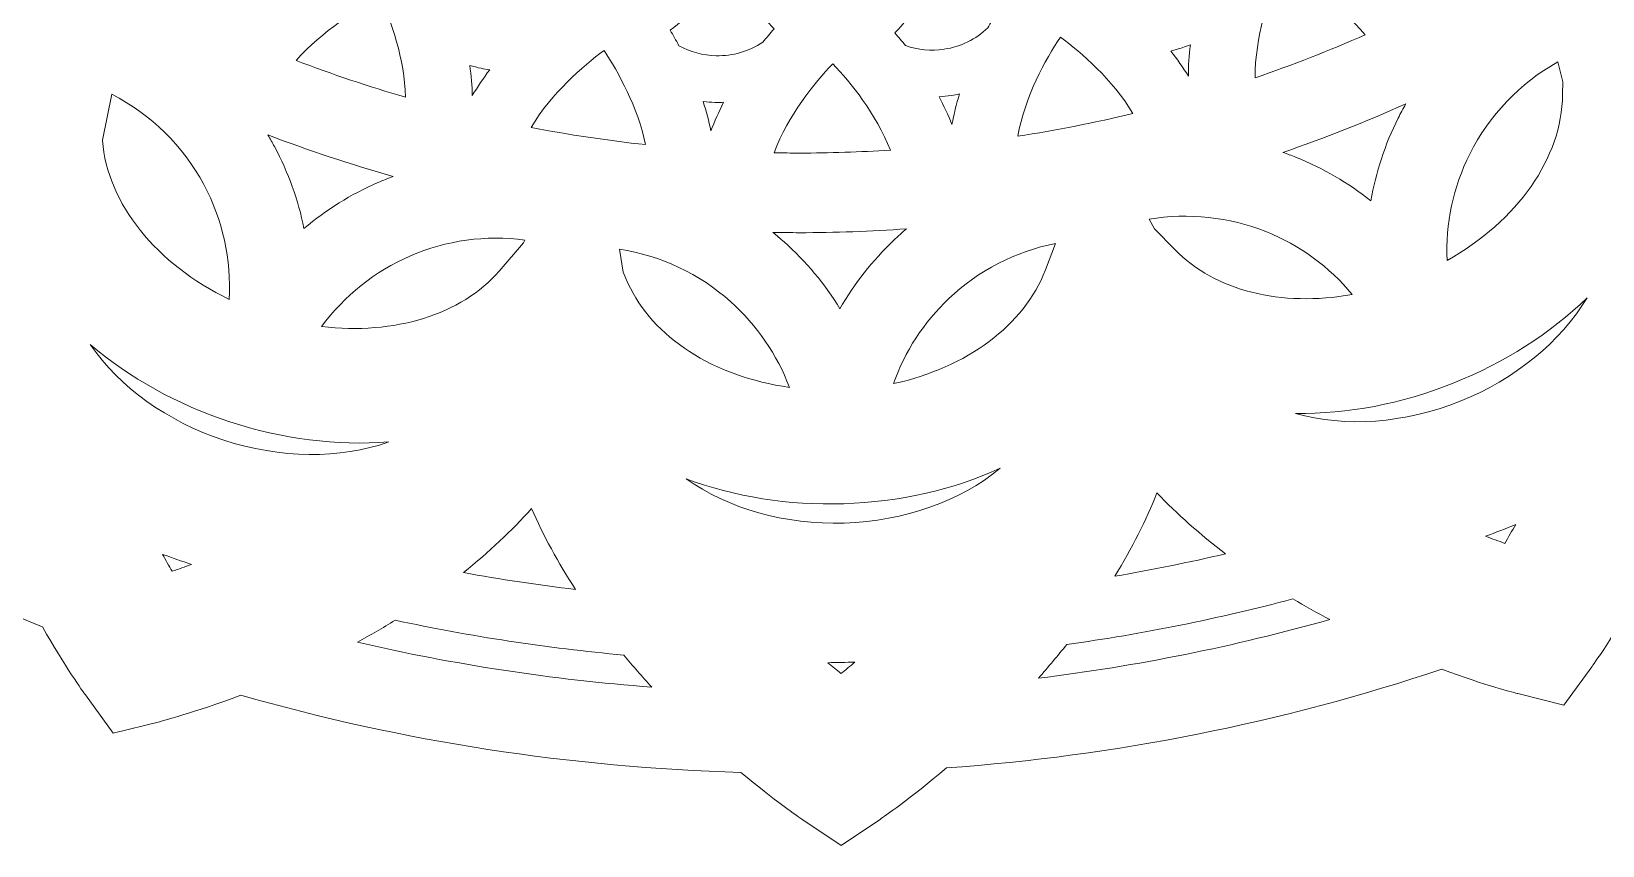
# Model space of a CAD drawing. Header units: millimetres. Extents: x 37 to 1687, y -819 to -120.
# Drawn here: x 171.6 to 289.1, y -807.9 to -747 of the extents above; entities that cross this region are included whole.
import ezdxf

# ---------------------------------------------------------------- set-up
doc = ezdxf.new("R2010")
doc.units = ezdxf.units.MM
doc.header["$MEASUREMENT"] = 0
doc.layers.add('Layer 7', color=7, linetype='Continuous')

msp = doc.modelspace()

# ---------------------------------------------------------------- linework, layer by layer
at = {"layer": 'Layer 7', "lineweight": 0}
for points, knots in [([(384.43, -671.96), (384.27, -671.6), (382.77, -668.35), (379.99, -664.11), (380.36, -659.77), (380.54, -655.36), (380.54, -650.99), (380.54, -644.39), (380.12, -637.76), (379.28, -631.27), (381.81, -627.33), (383.2, -624.32), (383.36, -623.99), (383.36, -623.99), (384.85, -620.71), (384.85, -620.71), (384.85, -620.71), (382.32, -618.15), (382.32, -618.15), (382.04, -617.87), (379.55, -615.38), (375.59, -612.41), (373.77, -605.49), (371.43, -598.63), (368.64, -592.02), (367.1, -588.4), (365.38, -584.73), (363.49, -581.11), (364.42, -576.83), (364.67, -573.77), (364.7, -573.43), (364.7, -573.43), (364.97, -569.86), (364.97, -569.86), (364.97, -569.86), (361.72, -568.31), (361.72, -568.31), (361.6, -568.25), (358.61, -566.84), (354.08, -565.4), (348.81, -557.73), (342.79, -550.49), (336.17, -543.86), (334.53, -542.23), (332.82, -540.59), (331.07, -539), (330.45, -534.98), (329.7, -532.34), (329.67, -532.22), (329.67, -532.22), (328.7, -528.79), (328.7, -528.79), (328.7, -528.79), (325.13, -528.44), (325.13, -528.44), (324.77, -528.41), (322.82, -528.24), (319.91, -528.24), (319.25, -528.24), (318.58, -528.25), (317.89, -528.26), (308.62, -521.54), (298.57, -515.86), (288.02, -511.4), (287.3, -511.1), (286.55, -510.79), (285.71, -510.45), (283.96, -507.37), (282.56, -505.43), (282.5, -505.35), (282.5, -505.35), (280.41, -502.48), (280.41, -502.48), (280.41, -502.48), (276.96, -503.35), (276.96, -503.35), (276.86, -503.37), (274.41, -503.99), (270.86, -505.33), (258.75, -501.86), (246.16, -499.91), (233.44, -499.55), (230.91, -497.43), (229.09, -496.19), (228.88, -496.05), (228.88, -496.05), (225.94, -494.07), (225.94, -494.07), (225.94, -494.07), (223, -496.05), (223, -496.05), (222.78, -496.2), (220.78, -497.56), (218.06, -499.88), (205.4, -500.79), (192.93, -503.27), (180.98, -507.27), (177.77, -506.08), (175.55, -505.51), (175.3, -505.44), (175.3, -505.44), (171.85, -504.57), (171.85, -504.57), (171.85, -504.57), (169.75, -507.45), (169.75, -507.45), (169.59, -507.68), (168.1, -509.77), (166.25, -513.08), (155.12, -518.15), (144.61, -524.58), (135.01, -532.2), (134.4, -532.18), (133.9, -532.18), (133.42, -532.18), (130.33, -532.18), (128.28, -532.38), (128.2, -532.38), (128.2, -532.38), (124.64, -532.74), (124.64, -532.74), (124.64, -532.74), (123.66, -536.16), (123.66, -536.16), (123.63, -536.29), (122.79, -539.27), (122.16, -543.63), (122.08, -543.7), (122, -543.78), (121.92, -543.86), (113.75, -552.04), (106.52, -561.12), (100.44, -570.86), (96.15, -572.25), (93.38, -573.57), (93.26, -573.62), (93.26, -573.62), (90.01, -575.17), (90.01, -575.17), (90.01, -575.17), (90.29, -578.74), (90.29, -578.74), (90.3, -578.89), (90.57, -582.33), (91.64, -587.11), (90.82, -588.88), (90.1, -590.49), (89.45, -592.02), (85.8, -600.66), (82.94, -609.67), (80.97, -618.79), (77.27, -621.61), (74.95, -623.93), (74.69, -624.19), (74.69, -624.19), (72.16, -626.75), (72.16, -626.75), (72.16, -626.75), (73.65, -630.03), (73.65, -630.03), (73.82, -630.39), (75.34, -633.66), (78.1, -637.87), (77.73, -642.21), (77.54, -646.63), (77.54, -650.99), (77.54, -657.59), (77.97, -664.22), (78.81, -670.72), (76.28, -674.66), (74.88, -677.66), (74.73, -677.99), (74.73, -677.99), (73.23, -681.27), (73.23, -681.27), (73.23, -681.27), (75.77, -683.83), (75.77, -683.83), (76.04, -684.11), (78.52, -686.59), (82.5, -689.58), (84.32, -696.5), (86.65, -703.35), (89.45, -709.96), (90.98, -713.59), (92.71, -717.25), (94.59, -720.87), (93.64, -725.3), (93.4, -728.42), (93.39, -728.55), (93.39, -728.55), (93.11, -732.13), (93.11, -732.13), (93.11, -732.13), (96.36, -733.67), (96.36, -733.67), (96.49, -733.73), (99.46, -735.14), (104.01, -736.58), (109.27, -744.25), (115.3, -751.5), (121.92, -758.12), (123.55, -759.75), (125.27, -761.39), (127.01, -762.99), (127.62, -766.89), (128.33, -769.47), (128.42, -769.76), (128.42, -769.76), (129.39, -773.19), (129.39, -773.19), (129.39, -773.19), (132.95, -773.54), (132.95, -773.54), (133.16, -773.56), (135.14, -773.75), (138.17, -773.75), (138.83, -773.75), (139.51, -773.74), (140.2, -773.72), (149.47, -780.45), (159.52, -786.12), (170.07, -790.58), (170.77, -790.88), (171.53, -791.19), (172.37, -791.53), (174.08, -794.53), (175.43, -796.42), (175.59, -796.63), (175.59, -796.63), (177.68, -799.51), (177.68, -799.51), (177.68, -799.51), (181.13, -798.64), (181.13, -798.64), (181.23, -798.61), (183.69, -797.98), (187.22, -796.65), (199.33, -800.13), (211.92, -802.07), (224.65, -802.43), (227.16, -804.54), (229, -805.79), (229.2, -805.93), (229.2, -805.93), (232.15, -807.91), (232.15, -807.91), (232.15, -807.91), (235.09, -805.93), (235.09, -805.93), (235.31, -805.78), (237.3, -804.42), (240.03, -802.1), (252.68, -801.2), (265.16, -798.71), (277.11, -794.71), (280.4, -795.93), (282.69, -796.51), (282.79, -796.54), (282.79, -796.54), (286.24, -797.41), (286.24, -797.41), (286.24, -797.41), (288.33, -794.54), (288.33, -794.54), (288.4, -794.44), (289.95, -792.29), (291.85, -788.9), (302.97, -783.83), (313.48, -777.4), (323.07, -769.79), (323.67, -769.8), (324.18, -769.81), (324.67, -769.81), (327.76, -769.81), (329.81, -769.61), (329.89, -769.6), (329.89, -769.6), (333.45, -769.25), (333.45, -769.25), (333.45, -769.25), (334.42, -765.82), (334.42, -765.82), (334.43, -765.79), (335.28, -762.8), (335.93, -758.36), (336.01, -758.28), (336.09, -758.2), (336.17, -758.12), (344.34, -749.95), (351.57, -740.86), (357.65, -731.12), (361.79, -729.78), (364.52, -728.51), (364.83, -728.36), (364.83, -728.36), (368.07, -726.82), (368.07, -726.82), (368.07, -726.82), (367.8, -723.25), (367.8, -723.25), (367.79, -723.1), (367.52, -719.64), (366.44, -714.88), (367.27, -713.11), (367.99, -711.5), (368.64, -709.96), (372.29, -701.32), (375.15, -692.32), (377.12, -683.19), (380.83, -680.37), (383.14, -678.05), (383.4, -677.8), (383.4, -677.8), (385.93, -675.23), (385.93, -675.23), (385.93, -675.23), (384.43, -671.96), (384.43, -671.96)], [0, 0, 0, 0, 1, 1, 1, 2, 2, 2, 3, 3, 3, 4, 4, 4, 5, 5, 5, 6, 6, 6, 7, 7, 7, 8, 8, 8, 9, 9, 9, 10, 10, 10, 11, 11, 11, 12, 12, 12, 13, 13, 13, 14, 14, 14, 15, 15, 15, 16, 16, 16, 17, 17, 17, 18, 18, 18, 19, 19, 19, 20, 20, 20, 21, 21, 21, 22, 22, 22, 23, 23, 23, 24, 24, 24, 25, 25, 25, 26, 26, 26, 27, 27, 27, 28, 28, 28, 29, 29, 29, 30, 30, 30, 31, 31, 31, 32, 32, 32, 33, 33, 33, 34, 34, 34, 35, 35, 35, 36, 36, 36, 37, 37, 37, 38, 38, 38, 39, 39, 39, 40, 40, 40, 41, 41, 41, 42, 42, 42, 43, 43, 43, 44, 44, 44, 45, 45, 45, 46, 46, 46, 47, 47, 47, 48, 48, 48, 49, 49, 49, 50, 50, 50, 51, 51, 51, 52, 52, 52, 53, 53, 53, 54, 54, 54, 55, 55, 55, 56, 56, 56, 57, 57, 57, 58, 58, 58, 59, 59, 59, 60, 60, 60, 61, 61, 61, 62, 62, 62, 63, 63, 63, 64, 64, 64, 65, 65, 65, 66, 66, 66, 67, 67, 67, 68, 68, 68, 69, 69, 69, 70, 70, 70, 71, 71, 71, 72, 72, 72, 73, 73, 73, 74, 74, 74, 75, 75, 75, 76, 76, 76, 77, 77, 77, 78, 78, 78, 79, 79, 79, 80, 80, 80, 81, 81, 81, 82, 82, 82, 83, 83, 83, 84, 84, 84, 85, 85, 85, 86, 86, 86, 87, 87, 87, 88, 88, 88, 89, 89, 89, 90, 90, 90, 91, 91, 91, 92, 92, 92, 93, 93, 93, 94, 94, 94, 95, 95, 95, 96, 96, 96, 97, 97, 97, 98, 98, 98, 99, 99, 99, 100, 100, 100, 101, 101, 101, 102, 102, 102, 103, 103, 103, 104, 104, 104, 105, 105, 105, 106, 106, 106, 106]), ([(264.98, -742.46), (266.78, -743.36), (269.42, -744.94), (271.38, -747.21), (268.69, -748.4), (265.92, -749.48), (263.13, -750.44), (263.13, -747.36), (264.16, -744.36), (264.98, -742.46)], [0, 0, 0, 0, 1, 1, 1, 2, 2, 2, 3, 3, 3, 3]), ([(243.75, -745.63), (243.54, -745.98), (243.33, -746.34), (243.13, -746.7), (242.23, -747.55), (241.1, -748.11), (239.87, -748.29), (238.89, -748.44), (237.89, -748.35), (236.96, -748.02), (236.7, -747.69), (236.44, -747.38), (236.18, -747.08), (236.83, -746.43), (237.38, -745.63), (237.83, -744.72), (238.45, -744.84), (239.09, -744.88), (239.73, -744.81), (240.57, -744.73), (241.38, -744.47), (242.12, -744.08), (242.63, -744.67), (243.18, -745.2), (243.75, -745.63)], [0, 0, 0, 0, 1, 1, 1, 2, 2, 2, 3, 3, 3, 4, 4, 4, 5, 5, 5, 6, 6, 6, 7, 7, 7, 8, 8, 8, 8]), ([(199.56, -751.89), (196.8, -751.09), (194.06, -750.17), (191.37, -749.14), (193.33, -746.89), (195.94, -745.33), (197.72, -744.45), (198.48, -746.21), (199.46, -748.99), (199.56, -751.89)], [0, 0, 0, 0, 1, 1, 1, 2, 2, 2, 3, 3, 3, 3]), ([(222.8, -748.78), (221.82, -748.76), (220.86, -748.5), (220.01, -748.03), (219.79, -747.62), (219.58, -747.24), (219.36, -746.88), (220.11, -746.35), (220.81, -745.66), (221.42, -744.83), (222.01, -745.06), (222.63, -745.21), (223.27, -745.26), (224.13, -745.32), (224.96, -745.21), (225.76, -744.95), (226.17, -745.63), (226.63, -746.25), (227.13, -746.78), (226.85, -747.1), (226.57, -747.43), (226.3, -747.76), (225.26, -748.46), (224.05, -748.81), (222.8, -748.78)], [0, 0, 0, 0, 1, 1, 1, 2, 2, 2, 3, 3, 3, 4, 4, 4, 5, 5, 5, 6, 6, 6, 7, 7, 7, 8, 8, 8, 8]), ([(248.56, -747.39), (250.15, -748.57), (252.45, -750.55), (253.99, -753.1), (251.15, -753.79), (248.26, -754.36), (245.37, -754.81), (245.92, -751.81), (247.44, -749.08), (248.56, -747.39)], [0, 0, 0, 0, 1, 1, 1, 2, 2, 2, 3, 3, 3, 3]), ([(208.95, -754.15), (210.49, -751.58), (212.8, -749.58), (214.41, -748.39), (215.47, -750.01), (216.92, -752.59), (217.52, -755.44), (214.65, -755.13), (211.78, -754.7), (208.95, -754.15)], [0, 0, 0, 0, 1, 1, 1, 2, 2, 2, 3, 3, 3, 3]), ([(258.29, -747.96), (258.19, -748.76), (258.14, -749.54), (258.14, -750.31), (257.74, -749.67), (257.3, -749.04), (256.82, -748.43), (257.12, -748.36), (257.42, -748.27), (257.72, -748.17), (257.91, -748.1), (258.1, -748.03), (258.29, -747.96)], [0, 0, 0, 0, 1, 1, 1, 2, 2, 2, 3, 3, 3, 4, 4, 4, 4]), ([(205.85, -749.83), (205.37, -750.47), (204.94, -751.11), (204.55, -751.76), (204.53, -751.03), (204.46, -750.28), (204.36, -749.51), (204.64, -749.59), (204.92, -749.67), (205.21, -749.72), (205.42, -749.77), (205.63, -749.8), (205.85, -749.83)], [0, 0, 0, 0, 1, 1, 1, 2, 2, 2, 3, 3, 3, 4, 4, 4, 4]), ([(231.53, -749.38), (232.87, -750.8), (234.76, -753.12), (235.84, -755.85), (233.55, -755.99), (231.27, -756.07), (229.04, -756.07), (228.44, -756.07), (227.8, -756.06), (227.13, -756.05), (228.2, -753.23), (230.14, -750.84), (231.53, -749.38)], [0, 0, 0, 0, 1, 1, 1, 2, 2, 2, 3, 3, 3, 4, 4, 4, 4]), ([(286.16, -750.73), (286.16, -750.73), (286.15, -751.7), (286.15, -751.7), (286.08, -756.46), (282.8, -761.13), (277.5, -764.11), (277.38, -761.37), (277.96, -758.63), (279.2, -756.14), (280.65, -753.25), (282.96, -750.83), (285.78, -749.25), (285.78, -749.25), (286.16, -750.73), (286.16, -750.73)], [0, 0, 0, 0, 1, 1, 1, 2, 2, 2, 3, 3, 3, 4, 4, 4, 5, 5, 5, 5]), ([(184.45, -758.42), (185.86, -761.04), (186.52, -764.05), (186.35, -767.02), (180.91, -764.41), (177.23, -759.83), (176.87, -755.13), (176.87, -755.13), (176.87, -755.11), (176.87, -755.11), (176.87, -755.11), (177.58, -751.67), (177.58, -751.67), (180.49, -753.17), (182.91, -755.54), (184.45, -758.42)], [0, 0, 0, 0, 1, 1, 1, 2, 2, 2, 3, 3, 3, 4, 4, 4, 5, 5, 5, 5]), ([(223.35, -752.27), (222.99, -752.99), (222.67, -753.7), (222.41, -754.41), (222.26, -753.69), (222.06, -752.95), (221.82, -752.21), (222.12, -752.25), (222.41, -752.27), (222.71, -752.28), (222.93, -752.28), (223.14, -752.28), (223.35, -752.27)], [0, 0, 0, 0, 1, 1, 1, 2, 2, 2, 3, 3, 3, 4, 4, 4, 4]), ([(241.01, -751.64), (240.78, -752.41), (240.59, -753.17), (240.45, -753.92), (240.17, -753.23), (239.85, -752.54), (239.48, -751.85), (239.79, -751.83), (240.09, -751.8), (240.4, -751.76), (240.6, -751.72), (240.81, -751.69), (241.01, -751.64)], [0, 0, 0, 0, 1, 1, 1, 2, 2, 2, 3, 3, 3, 4, 4, 4, 4]), ([(266.17, -756.38), (265.85, -756.25), (265.54, -756.13), (265.22, -756.02), (268.33, -754.95), (271.4, -753.74), (274.41, -752.39), (274.21, -752.74), (274.02, -753.1), (273.84, -753.46), (272.85, -755.43), (272.17, -757.51), (271.8, -759.65), (270.11, -758.3), (268.22, -757.2), (266.17, -756.38)], [0, 0, 0, 0, 1, 1, 1, 2, 2, 2, 3, 3, 3, 4, 4, 4, 5, 5, 5, 5]), ([(198.63, -757.82), (198.25, -757.96), (197.87, -758.12), (197.49, -758.28), (195.47, -759.16), (193.61, -760.31), (191.95, -761.72), (191.53, -759.59), (190.78, -757.53), (189.74, -755.58), (189.58, -755.29), (189.42, -755), (189.25, -754.71), (192.31, -755.88), (195.46, -756.92), (198.63, -757.82)], [0, 0, 0, 0, 1, 1, 1, 2, 2, 2, 3, 3, 3, 4, 4, 4, 5, 5, 5, 5]), ([(257.13, -763.3), (257.13, -763.3), (255.6, -761.74), (255.6, -761.74), (255.6, -761.74), (255.2, -761.02), (255.2, -761.02), (258.13, -760.53), (261.2, -760.85), (263.94, -761.95), (263.94, -761.95), (263.94, -761.95), (263.94, -761.95), (266.48, -762.96), (268.69, -764.58), (270.41, -766.66), (265.05, -767.61), (260.14, -766.38), (257.13, -763.3)], [0, 0, 0, 0, 1, 1, 1, 2, 2, 2, 3, 3, 3, 4, 4, 4, 5, 5, 5, 6, 6, 6, 6]), ([(229.04, -762.03), (231.69, -762.03), (234.38, -761.93), (237.05, -761.74), (236.72, -762.02), (236.4, -762.3), (236.09, -762.6), (234.49, -764.12), (233.14, -765.84), (232.06, -767.72), (230.93, -765.87), (229.53, -764.19), (227.88, -762.72), (227.61, -762.48), (227.33, -762.24), (227.05, -762.01), (227.72, -762.02), (228.38, -762.03), (229.04, -762.03)], [0, 0, 0, 0, 1, 1, 1, 2, 2, 2, 3, 3, 3, 4, 4, 4, 5, 5, 5, 6, 6, 6, 6]), ([(199.88, -763.78), (202.61, -762.6), (205.56, -762.19), (208.48, -762.59), (208.48, -762.59), (208.38, -762.8), (208.38, -762.8), (208.38, -762.8), (206.56, -764.9), (206.56, -764.9), (203.74, -768.17), (198.72, -769.71), (193.27, -769.05), (194.96, -766.76), (197.27, -764.92), (199.88, -763.78)], [0, 0, 0, 0, 1, 1, 1, 2, 2, 2, 3, 3, 3, 4, 4, 4, 5, 5, 5, 5]), ([(236.07, -773.33), (236.92, -770.92), (238.34, -768.74), (240.22, -766.96), (242.42, -764.87), (245.22, -763.43), (248.19, -762.83), (248.19, -762.83), (247.44, -764.82), (247.44, -764.82), (245.87, -768.95), (241.57, -772.14), (236.07, -773.33)], [0, 0, 0, 0, 1, 1, 1, 2, 2, 2, 3, 3, 3, 4, 4, 4, 4]), ([(216.2, -765.8), (216.2, -765.8), (215.83, -764.99), (215.83, -764.99), (215.83, -764.99), (215.57, -763.26), (215.57, -763.26), (218.65, -763.75), (221.57, -765.12), (223.88, -767.19), (223.88, -767.19), (223.88, -767.19), (223.88, -767.19), (225.86, -768.96), (227.36, -771.16), (228.28, -773.61), (222.62, -772.81), (218.05, -769.88), (216.2, -765.8)], [0, 0, 0, 0, 1, 1, 1, 2, 2, 2, 3, 3, 3, 4, 4, 4, 5, 5, 5, 6, 6, 6, 6]), ([(278.49, -774.65), (274.3, -776.32), (269.88, -776.62), (266.16, -775.56), (270.07, -775.61), (274.09, -774.85), (277.95, -773.3), (281.81, -771.76), (285.22, -769.58), (287.99, -766.9), (286, -770.19), (282.56, -773.02), (278.49, -774.65)], [0, 0, 0, 0, 1, 1, 1, 2, 2, 2, 3, 3, 3, 4, 4, 4, 4]), ([(185.94, -777.56), (181.73, -776.17), (178.16, -773.6), (175.96, -770.41), (178.9, -772.91), (182.46, -774.89), (186.4, -776.19), (190.33, -777.48), (194.39, -777.99), (198.3, -777.7), (194.64, -778.98), (190.16, -778.95), (185.94, -777.56)], [0, 0, 0, 0, 1, 1, 1, 2, 2, 2, 3, 3, 3, 4, 4, 4, 4]), ([(232.39, -783.77), (227.95, -783.91), (223.69, -782.69), (220.55, -780.45), (224.18, -781.81), (228.21, -782.45), (232.35, -782.32), (236.51, -782.19), (240.49, -781.28), (244.06, -779.67), (241.08, -782.13), (236.9, -783.62), (232.39, -783.77)], [0, 0, 0, 0, 1, 1, 1, 2, 2, 2, 3, 3, 3, 4, 4, 4, 4]), ([(255.79, -781.51), (257.3, -783.1), (259.02, -784.62), (260.93, -786.07), (258.19, -786.71), (255.41, -787.27), (252.63, -787.75), (253.92, -785.66), (254.97, -783.57), (255.79, -781.51)], [0, 0, 0, 0, 1, 1, 1, 2, 2, 2, 3, 3, 3, 3]), ([(208.98, -782.68), (209.86, -784.69), (210.96, -786.72), (212.28, -788.74), (209.47, -788.4), (206.66, -787.98), (203.88, -787.47), (205.79, -785.95), (207.5, -784.35), (208.98, -782.68)], [0, 0, 0, 0, 1, 1, 1, 2, 2, 2, 3, 3, 3, 3]), ([(281.83, -785.29), (281.35, -785.12), (280.87, -784.94), (280.39, -784.76), (281.14, -784.47), (281.89, -784.18), (282.64, -783.88), (282.37, -784.35), (282.1, -784.82), (281.83, -785.29)], [0, 0, 0, 0, 1, 1, 1, 2, 2, 2, 3, 3, 3, 3]), ([(182.09, -787.38), (181.84, -786.97), (181.6, -786.54), (181.36, -786.11), (182.08, -786.37), (182.8, -786.62), (183.53, -786.86), (183.05, -787.04), (182.57, -787.22), (182.09, -787.38)], [0, 0, 0, 0, 1, 1, 1, 2, 2, 2, 3, 3, 3, 3]), ([(246.92, -795.38), (247.65, -794.55), (248.36, -793.71), (249.04, -792.86), (254.73, -792.07), (260.42, -790.92), (265.96, -789.45), (266.86, -789.98), (267.79, -790.5), (268.72, -790.99), (261.61, -793), (254.29, -794.48), (246.92, -795.38)], [0, 0, 0, 0, 1, 1, 1, 2, 2, 2, 3, 3, 3, 4, 4, 4, 4]), ([(195.95, -792.69), (196.9, -792.17), (197.85, -791.62), (198.78, -791.04), (204.39, -792.25), (210.15, -793.13), (215.89, -793.65), (216.56, -794.45), (217.25, -795.26), (217.98, -796.05), (210.55, -795.49), (203.16, -794.36), (195.95, -792.69)], [0, 0, 0, 0, 1, 1, 1, 2, 2, 2, 3, 3, 3, 4, 4, 4, 4]), ([(232.14, -795.04), (231.82, -794.77), (231.49, -794.5), (231.16, -794.22), (231.83, -794.21), (232.5, -794.2), (233.18, -794.18), (232.83, -794.47), (232.49, -794.76), (232.14, -795.04)], [0, 0, 0, 0, 1, 1, 1, 2, 2, 2, 3, 3, 3, 3])]:
    msp.add_open_spline(points, degree=3, knots=knots, dxfattribs=at)

doc.saveas('drawing.dxf')
